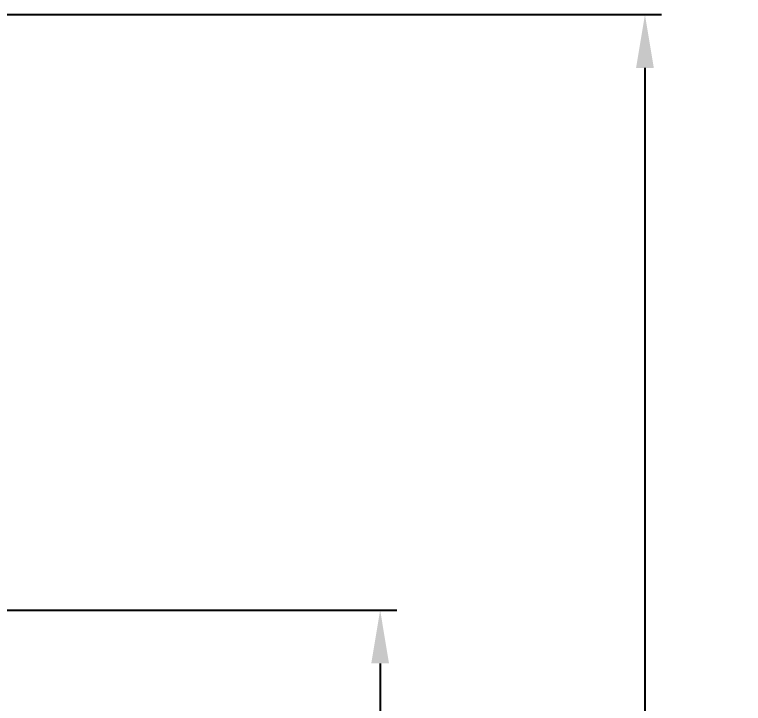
# Model space of a CAD drawing. Header units: millimetres. Extents: x 13304 to 14145, y -3112 to -2518.
# Drawn here: x 13646.8 to 13701.5, y -2786.8 to -2735.1 of the extents above; entities that cross this region are included whole.
import ezdxf

# ---------------------------------------------------------------- set-up
doc = ezdxf.new("R2010")
doc.units = ezdxf.units.MM
doc.layers.add('DIM_', color=5, linetype='Continuous', lineweight=9)
doc.styles.get("Standard").update_dxf_attribs({"font": 'arial.ttf'})
doc.dimstyles.new('사본(2) STANDARD', dxfattribs={"dimscale": 0, "dimtxt": 4, "dimasz": 4, "dimexe": 1.25, "dimexo": 0.625, "dimgap": 1.5, "dimtad": 3, "dimtih": 1, "dimtoh": 1, "dimdec": 1, "dimzin": 9, "dimdsep": 46, "dimtxsty": 'Standard', "dimcen": 2.5, "dimclrd": 5, "dimclre": 5, "dimclrt": 5, "dimadec": 0, "dimazin": 0, "dimtfac": 1, "dimtdec": 1, "dimtmove": 0, "dimatfit": 3, "dimfxl": 1.25, "dimtfill": 1, "dimtolj": 1, "dimtzin": 0, "dimarcsym": 0})

# ---------------------------------------------------------------- blocks, each defined once
blk = doc.blocks.new('*D1')
at = {"layer": 'Defpoints', "color": 0, "transparency": 16777216}
for p in [(13611.112, -2735.149), (13694.137, -2735.149), (13635.287, -2904.833)]:
    blk.add_point(p, dxfattribs=at)
at = {"layer": 'DIM_', "color": 5, "lineweight": -2, "transparency": 16777216}
for p, q in [((13611.737, -2735.149), (13695.387, -2735.149)), ((13694.137, -2739.149), (13694.137, -2816.449)), ((13694.137, -2900.833), (13694.137, -2823.534)), ((13635.912, -2904.833), (13695.387, -2904.833))]:
    blk.add_line(p, q, dxfattribs=at)
at = {"layer": 'DIM_', "color": 5, "transparency": 16777216}
for points in [[(13693.471, -2739.149), (13694.804, -2739.149), (13694.137, -2735.149)], [(13693.471, -2900.833), (13694.804, -2900.833), (13694.137, -2904.833)]]:
    blk.add_solid(points, dxfattribs=at)
at = {"layer": 'DIM_', "color": 5, "transparency": 16777216, "insert": (13694.137, -2819.991), "char_height": 4, "attachment_point": 5, "bg_fill": 3, "box_fill_scale": 1.1, "bg_fill_color": 256, "bg_fill_true_color": 13158600, "bg_fill_transparency": 0}
blk.add_mtext('\\A1;169.7', dxfattribs=at)
blk = doc.blocks.new('*D4')
at = {"layer": 'Defpoints', "color": 0, "transparency": 16777216}
for p in [(13628.311, -2779.833), (13635.287, -2904.833), (13674.261, -2904.833)]:
    blk.add_point(p, dxfattribs=at)
at = {"layer": 'DIM_', "color": 5, "lineweight": -2, "transparency": 16777216}
for p, q in [((13628.936, -2779.833), (13675.511, -2779.833)), ((13674.261, -2783.833), (13674.261, -2838.791)), ((13674.261, -2900.833), (13674.261, -2845.876)), ((13635.912, -2904.833), (13675.511, -2904.833))]:
    blk.add_line(p, q, dxfattribs=at)
at = {"layer": 'DIM_', "color": 5, "transparency": 16777216}
for points in [[(13673.594, -2783.833), (13674.927, -2783.833), (13674.261, -2779.833)], [(13673.594, -2900.833), (13674.927, -2900.833), (13674.261, -2904.833)]]:
    blk.add_solid(points, dxfattribs=at)
at = {"layer": 'DIM_', "color": 5, "transparency": 16777216, "insert": (13674.261, -2842.333), "char_height": 4, "attachment_point": 5, "bg_fill": 3, "box_fill_scale": 1.1, "bg_fill_color": 256, "bg_fill_true_color": 13158600, "bg_fill_transparency": 0}
blk.add_mtext('\\A1;125', dxfattribs=at)

msp = doc.modelspace()

# ---------------------------------------------------------------- dimensions: what is measured, and where the dimension line sits
at = {"layer": 'DIM_'}
dim = msp.add_linear_dim(base=(13694.137, -2735.149), p1=(13635.287, -2904.833), p2=(13611.112, -2735.149), angle=90, dimstyle='사본(2) STANDARD', override={"dimscale": 1, "dimtad": 0}, dxfattribs=at)
dim.commit()
dim.dimension.update_dxf_attribs({"geometry": '*D1', "text_midpoint": (13694.137, -2819.991)})

# ---------------------------------------------------------------- next in the draw order: dimensions: what is measured, and where the dimension line sits
dim = msp.add_linear_dim(base=(13674.261, -2904.833), p1=(13628.311, -2779.833), p2=(13635.287, -2904.833), angle=90, dimstyle='사본(2) STANDARD', override={"dimscale": 1, "dimtad": 0}, dxfattribs=at)
dim.commit()
dim.dimension.update_dxf_attribs({"geometry": '*D4', "text_midpoint": (13674.261, -2842.333)})

doc.saveas('drawing.dxf')
